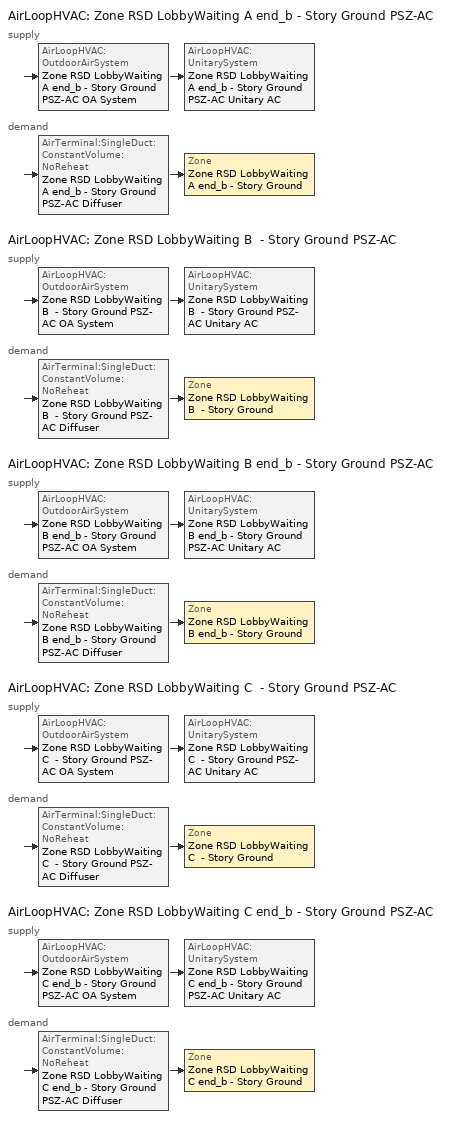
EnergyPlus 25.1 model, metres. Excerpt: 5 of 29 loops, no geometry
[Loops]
AirLoopHVAC 'Zone RSD LobbyWaiting A end_b - Story Ground PSZ-AC'
 supply: AirLoopHVAC:OutdoorAirSystem 'Zone RSD LobbyWaiting A end_b - Story Ground PSZ-AC OA System' > AirLoopHVAC:UnitarySystem 'Zone RSD LobbyWaiting A end_b - Story Ground PSZ-AC Unitary AC'
 demand: AirTerminal:SingleDuct:ConstantVolume:NoReheat 'Zone RSD LobbyWaiting A end_b - Story Ground PSZ-AC Diffuser' > Zone 'Zone RSD LobbyWaiting A end_b - Story Ground'
AirLoopHVAC 'Zone RSD LobbyWaiting B  - Story Ground PSZ-AC'
 supply: AirLoopHVAC:OutdoorAirSystem 'Zone RSD LobbyWaiting B  - Story Ground PSZ-AC OA System' > AirLoopHVAC:UnitarySystem 'Zone RSD LobbyWaiting B  - Story Ground PSZ-AC Unitary AC'
 demand: AirTerminal:SingleDuct:ConstantVolume:NoReheat 'Zone RSD LobbyWaiting B  - Story Ground PSZ-AC Diffuser' > Zone 'Zone RSD LobbyWaiting B  - Story Ground'
AirLoopHVAC 'Zone RSD LobbyWaiting B end_b - Story Ground PSZ-AC'
 supply: AirLoopHVAC:OutdoorAirSystem 'Zone RSD LobbyWaiting B end_b - Story Ground PSZ-AC OA System' > AirLoopHVAC:UnitarySystem 'Zone RSD LobbyWaiting B end_b - Story Ground PSZ-AC Unitary AC'
 demand: AirTerminal:SingleDuct:ConstantVolume:NoReheat 'Zone RSD LobbyWaiting B end_b - Story Ground PSZ-AC Diffuser' > Zone 'Zone RSD LobbyWaiting B end_b - Story Ground'
AirLoopHVAC 'Zone RSD LobbyWaiting C  - Story Ground PSZ-AC'
 supply: AirLoopHVAC:OutdoorAirSystem 'Zone RSD LobbyWaiting C  - Story Ground PSZ-AC OA System' > AirLoopHVAC:UnitarySystem 'Zone RSD LobbyWaiting C  - Story Ground PSZ-AC Unitary AC'
 demand: AirTerminal:SingleDuct:ConstantVolume:NoReheat 'Zone RSD LobbyWaiting C  - Story Ground PSZ-AC Diffuser' > Zone 'Zone RSD LobbyWaiting C  - Story Ground'
AirLoopHVAC 'Zone RSD LobbyWaiting C end_b - Story Ground PSZ-AC'
 supply: AirLoopHVAC:OutdoorAirSystem 'Zone RSD LobbyWaiting C end_b - Story Ground PSZ-AC OA System' > AirLoopHVAC:UnitarySystem 'Zone RSD LobbyWaiting C end_b - Story Ground PSZ-AC Unitary AC'
 demand: AirTerminal:SingleDuct:ConstantVolume:NoReheat 'Zone RSD LobbyWaiting C end_b - Story Ground PSZ-AC Diffuser' > Zone 'Zone RSD LobbyWaiting C end_b - Story Ground'
[SizingPeriod:DesignDay] Day of Month=21; Day Type=SummerDesignDay; Dry-Bulb Temperature Range Modifier Type=DefaultMultipliers; Humidity Condition Type=Wetbulb; Barometric Pressure {Pa}=101037; Wind Speed {m/s}=4.1; Wind Direction {deg}=210; Rain Indicator=No; Snow Indicator=No; Daylight Saving Time Indicator=No; Solar Model Indicator=ASHRAETau; Begin Environment Reset Mode=FullResetAtBeginEnvironment
Name | Month | Maximum Dry-Bulb Temperature {C} | Daily Dry-Bulb Temperature Range {deltaC} | Wetbulb or DewPoint at Maximum Dry-Bulb {C} | ASHRAE Clear Sky Optical Depth for Beam Irradiance (taub) | ASHRAE Clear Sky Optical Depth for Diffuse Irradiance (taud)
Camp Pendleton Mcas April .4% Condns DB=>MCWB 1 | 4 | 33.7 | 12.2 | 15.9 | 0.338 | 2.469
Camp Pendleton Mcas April .4% Condns WB=>MCDB 1 | 4 | 27.1 | 12.2 | 18.7 | 0.338 | 2.469
Camp Pendleton Mcas August .4% Condns DB=>MCWB 1 | 8 | 34.1 | 11.2 | 20.5 | 0.363 | 2.437
Camp Pendleton Mcas August .4% Condns WB=>MCDB 1 | 8 | 31.2 | 11.2 | 22.9 | 0.363 | 2.437
Camp Pendleton Mcas December .4% Condns DB=>MCWB 1 | 12 | 28.3 | 15.9 | 13.4 | 0.331 | 2.617
Camp Pendleton Mcas December .4% Condns WB=>MCDB 1 | 12 | 22 | 15.9 | 16.5 | 0.331 | 2.617
Camp Pendleton Mcas February .4% Condns DB=>MCWB 1 | 2 | 29 | 12.7 | 15 | 0.329 | 2.601
Camp Pendleton Mcas February .4% Condns WB=>MCDB 1 | 2 | 24.7 | 12.7 | 16.7 | 0.329 | 2.601
Camp Pendleton Mcas January .4% Condns DB=>MCWB 1 | 1 | 28.9 | 15.2 | 14.1 | 0.334 | 2.607
Camp Pendleton Mcas January .4% Condns WB=>MCDB 1 | 1 | 22.6 | 15.2 | 16.6 | 0.334 | 2.607
Camp Pendleton Mcas July .4% Condns DB=>MCWB 1 | 7 | 32.1 | 10.3 | 21.4 | 0.351 | 2.42
Camp Pendleton Mcas July .4% Condns WB=>MCDB 1 | 7 | 28.3 | 10.3 | 22.8 | 0.351 | 2.42
Camp Pendleton Mcas June .4% Condns DB=>MCWB 1 | 6 | 32.5 | 9.7 | 19.9 | 0.335 | 2.43
Camp Pendleton Mcas June .4% Condns WB=>MCDB 1 | 6 | 27.5 | 9.7 | 21.3 | 0.335 | 2.43
Camp Pendleton Mcas March .4% Condns DB=>MCWB 1 | 3 | 30 | 12.1 | 15.5 | 0.336 | 2.527
Camp Pendleton Mcas March .4% Condns WB=>MCDB 1 | 3 | 22.8 | 12.1 | 18.6 | 0.336 | 2.527
Camp Pendleton Mcas May .4% Condns DB=>MCWB 1 | 5 | 32 | 10.1 | 16.6 | 0.338 | 2.438
Camp Pendleton Mcas May .4% Condns WB=>MCDB 1 | 5 | 25.7 | 10.1 | 20.1 | 0.338 | 2.438
Camp Pendleton Mcas November .4% Condns DB=>MCWB 1 | 11 | 32.8 | 16.2 | 15.7 | 0.332 | 2.609
Camp Pendleton Mcas November .4% Condns WB=>MCDB 1 | 11 | 24.4 | 16.2 | 17.8 | 0.332 | 2.609
Camp Pendleton Mcas October .4% Condns DB=>MCWB 1 | 10 | 35.9 | 14.2 | 18.2 | 0.36 | 2.479
Camp Pendleton Mcas October .4% Condns WB=>MCDB 1 | 10 | 29 | 14.2 | 21.1 | 0.36 | 2.479
Camp Pendleton Mcas September .4% Condns DB=>MCWB 1 | 9 | 37.4 | 12.8 | 20.2 | 0.365 | 2.474
Camp Pendleton Mcas September .4% Condns WB=>MCDB 1 | 9 | 30.8 | 12.8 | 23.3 | 0.365 | 2.474
[ZoneControl:Thermostat] Temperature Difference Between Cutout And Setpoint {deltaC}=0
Name | Zone or ZoneList | Control Type Schedule | Control 1
Zone RSD LobbyWaiting A end_b - Story Ground Thermostat | Zone RSD LobbyWaiting A end_b - Story Ground | Zone RSD LobbyWaiting A end_b - Story Ground Thermostat Schedule | RSD LobbyWaiting - ComStock DEER Pre-1975 Thermostat 1
Zone RSD LobbyWaiting B  - Story Ground Thermostat | Zone RSD LobbyWaiting B  - Story Ground | Zone RSD LobbyWaiting B  - Story Ground Thermostat Schedule | RSD LobbyWaiting - ComStock DEER Pre-1975 Thermostat 2
Zone RSD LobbyWaiting B end_b - Story Ground Thermostat | Zone RSD LobbyWaiting B end_b - Story Ground | Zone RSD LobbyWaiting B end_b - Story Ground Thermostat Schedule | RSD LobbyWaiting - ComStock DEER Pre-1975 Thermostat 3
Zone RSD LobbyWaiting C  - Story Ground Thermostat | Zone RSD LobbyWaiting C  - Story Ground | Zone RSD LobbyWaiting C  - Story Ground Thermostat Schedule | RSD LobbyWaiting - ComStock DEER Pre-1975 Thermostat 4
Zone RSD LobbyWaiting C end_b - Story Ground Thermostat | Zone RSD LobbyWaiting C end_b - Story Ground | Zone RSD LobbyWaiting C end_b - Story Ground Thermostat Schedule | RSD LobbyWaiting - ComStock DEER Pre-1975 Thermostat 5
[ThermostatSetpoint:DualSetpoint] Heating Setpoint Temperature Schedule=D_RSD_All_HTemp_Yr; Cooling Setpoint Temperature Schedule=D_RSD_All_CTemp_Yr
RSD LobbyWaiting - ComStock DEER Pre-1975 Thermostat 1; RSD LobbyWaiting - ComStock DEER Pre-1975 Thermostat 2; RSD LobbyWaiting - ComStock DEER Pre-1975 Thermostat 3; RSD LobbyWaiting - ComStock DEER Pre-1975 Thermostat 4; RSD LobbyWaiting - ComStock DEER Pre-1975 Thermostat 5
[AirTerminal:SingleDuct:ConstantVolume:NoReheat] Availability Schedule=Always On Discrete
Name | Maximum Air Flow Rate {m3/s}
Zone RSD LobbyWaiting A end_b - Story Ground PSZ-AC Diffuser | 0.138218
Zone RSD LobbyWaiting B  - Story Ground PSZ-AC Diffuser | 0.528072
Zone RSD LobbyWaiting B end_b - Story Ground PSZ-AC Diffuser | 0.760541
Zone RSD LobbyWaiting C  - Story Ground PSZ-AC Diffuser | 0.189802
Zone RSD LobbyWaiting C end_b - Story Ground PSZ-AC Diffuser | 0.178922
[Zone equipment]
Zone RSD LobbyWaiting A end_b - Story Ground: Zone RSD LobbyWaiting A end_b - Story Ground PSZ-AC Diffuser
Zone RSD LobbyWaiting B  - Story Ground: Zone RSD LobbyWaiting B  - Story Ground PSZ-AC Diffuser
Zone RSD LobbyWaiting B end_b - Story Ground: Zone RSD LobbyWaiting B end_b - Story Ground PSZ-AC Diffuser
Zone RSD LobbyWaiting C  - Story Ground: Zone RSD LobbyWaiting C  - Story Ground PSZ-AC Diffuser
Zone RSD LobbyWaiting C end_b - Story Ground: Zone RSD LobbyWaiting C end_b - Story Ground PSZ-AC Diffuser
[Sizing:Zone] Zone Cooling Design Supply Air Temperature Input Method=SupplyAirTemperature; Zone Cooling Design Supply Air Temperature {C}=12.7778; Zone Cooling Design Supply Air Temperature Difference {deltaC}=11.11; Zone Heating Design Supply Air Temperature Input Method=SupplyAirTemperature; Zone Heating Design Supply Air Temperature {C}=50; Zone Heating Design Supply Air Temperature Difference {deltaC}=11.11; Zone Cooling Design Supply Air Humidity Ratio {kgWater/kgDryAir}=0.0085; Zone Heating Design Supply Air Humidity Ratio {kgWater/kgDryAir}=0.008; Design Specification Outdoor Air Object=RSD LobbyWaiting Ventilation; Cooling Design Air Flow Method=DesignDay; Cooling Design Air Flow Rate {m3/s}=0; Cooling Minimum Air Flow per Zone Floor Area {m3/s-m2}=0.000762; Cooling Minimum Air Flow {m3/s}=0; Cooling Minimum Air Flow Fraction=0; Heating Design Air Flow Method=DesignDay; Heating Design Air Flow Rate {m3/s}=0; Heating Maximum Air Flow per Zone Floor Area {m3/s-m2}=0.002032; Heating Maximum Air Flow {m3/s}=0.141576; Heating Maximum Air Flow Fraction=0.3; Account for Dedicated Outdoor Air System=No; Zone Load Sizing Method=Sensible Load Only No Latent Load; Zone Latent Cooling Design Supply Air Humidity Ratio Input Method=HumidityRatioDifference; Zone Cooling Design Supply Air Humidity Ratio Difference {kgWater/kgDryAir}=0.005; Zone Latent Heating Design Supply Air Humidity Ratio Input Method=HumidityRatioDifference; Zone Humidification Design Supply Air Humidity Ratio Difference {kgWater/kgDryAir}=0.005; Type of Space Sum to Use=Coincident
Zone RSD LobbyWaiting A end_b - Story Ground; Zone RSD LobbyWaiting B  - Story Ground; Zone RSD LobbyWaiting B end_b - Story Ground; Zone RSD LobbyWaiting C  - Story Ground; Zone RSD LobbyWaiting C end_b - Story Ground
[DesignSpecification:OutdoorAir]
RSD LobbyWaiting Ventilation: Outdoor Air Method=Sum; Outdoor Air Flow per Person {m3/s-person}=0.00707921; Outdoor Air Flow per Zone Floor Area {m3/s-m2}=0.000762; Outdoor Air Flow per Zone {m3/s}=0; Outdoor Air Flow Air Changes per Hour {1/hr}=0
[AirLoopHVAC] Design Return Air Flow Fraction of Supply Air Flow=1
Name | Design Supply Air Flow Rate {m3/s}
Zone RSD LobbyWaiting A end_b - Story Ground PSZ-AC | 0.138218
Zone RSD LobbyWaiting B  - Story Ground PSZ-AC | 0.528072
Zone RSD LobbyWaiting B end_b - Story Ground PSZ-AC | 0.760541
Zone RSD LobbyWaiting C  - Story Ground PSZ-AC | 0.189802
Zone RSD LobbyWaiting C end_b - Story Ground PSZ-AC | 0.178922
[Sizing:System] Type of Load to Size On=Sensible; Central Heating Maximum System Air Flow Ratio=1; Preheat Design Temperature {C}=7.22222; Preheat Design Humidity Ratio {kgWater/kgDryAir}=0.008; Precool Design Temperature {C}=12.7778; Precool Design Humidity Ratio {kgWater/kgDryAir}=0.008; Central Cooling Design Supply Air Temperature {C}=12.7778; Central Heating Design Supply Air Temperature {C}=50; Type of Zone Sum to Use=Coincident; 100% Outdoor Air in Cooling=No; 100% Outdoor Air in Heating=No; Central Cooling Design Supply Air Humidity Ratio {kgWater/kgDryAir}=0.0085; Central Heating Design Supply Air Humidity Ratio {kgWater/kgDryAir}=0.008; Cooling Supply Air Flow Rate Method=DesignDay; Cooling Supply Air Flow Rate {m3/s}=0; Cooling Supply Air Flow Rate Per Floor Area {m3/s-m2}=0.00996765; Cooling Fraction of Autosized Cooling Supply Air Flow Rate=1; Cooling Supply Air Flow Rate Per Unit Cooling Capacity {m3/s-W}=3.94755e-05; Heating Supply Air Flow Rate Method=DesignDay; Heating Supply Air Flow Rate {m3/s}=0; Heating Supply Air Flow Rate Per Floor Area {m3/s-m2}=0.00996765; Heating Fraction of Autosized Heating Supply Air Flow Rate=1; Heating Fraction of Autosized Cooling Supply Air Flow Rate=1; Heating Supply Air Flow Rate Per Unit Heating Capacity {m3/s-W}=3.15882e-05; System Outdoor Air Method=ZoneSum; Zone Maximum Outdoor Air Fraction=1; Cooling Design Capacity Method=CoolingDesignCapacity; Cooling Design Capacity Per Floor Area {W/m2}=234.7; Fraction of Autosized Cooling Design Capacity=1; Heating Design Capacity Method=HeatingDesignCapacity; Heating Design Capacity Per Floor Area {W/m2}=157; Fraction of Autosized Heating Design Capacity=1; Central Cooling Capacity Control Method=OnOff; Occupant Diversity=1
Name | Design Outdoor Air Flow Rate {m3/s} | Cooling Design Capacity {W} | Heating Design Capacity {W}
Zone RSD LobbyWaiting A end_b - Story Ground PSZ-AC | 0.138218 | 1937.79 | 1598.53
Zone RSD LobbyWaiting B  - Story Ground PSZ-AC | 0.528072 | 10019.41 | 18335.08
Zone RSD LobbyWaiting B end_b - Story Ground PSZ-AC | 0.760541 | 11373.61 | 11395.43
Zone RSD LobbyWaiting C  - Story Ground PSZ-AC | 0.189802 | 2770.8 | 2572.01
Zone RSD LobbyWaiting C end_b - Story Ground PSZ-AC | 0.178922 | 2360.63 | 1598.53
[Controller:OutdoorAir] Economizer Control Type=NoEconomizer; Economizer Control Action Type=ModulateFlow; Economizer Maximum Limit Dry-Bulb Temperature {C}=28; Economizer Maximum Limit Enthalpy {J/kg}=64000; Lockout Type=LockoutWithCompressor; Minimum Limit Type=FixedMinimum; High Humidity Control=No; High Humidity Outdoor Air Flow Ratio=1; Control High Indoor Humidity Based on Outdoor Humidity Ratio=Yes; Heat Recovery Bypass Control Type=BypassWhenWithinEconomizerLimits; Economizer Operation Staging=InterlockedWithMechanicalCooling
Name | Minimum Outdoor Air Flow Rate {m3/s} | Maximum Outdoor Air Flow Rate {m3/s} | Minimum Outdoor Air Schedule | Mechanical Ventilation Controller
Zone RSD LobbyWaiting A end_b - Story Ground PSZ-AC OA System Controller | 0.0266001 | 0.138218 | Zone RSD LobbyWaiting A end_b - Story Ground PSZ-AC_night_ventcycle_schedule | Controller Mechanical Ventilation 11
Zone RSD LobbyWaiting B  - Story Ground PSZ-AC OA System Controller | 0.305103 | 0.528072 | Zone RSD LobbyWaiting B  - Story Ground PSZ-AC_night_ventcycle_schedule | Controller Mechanical Ventilation 12
Zone RSD LobbyWaiting B end_b - Story Ground PSZ-AC OA System Controller | 0.189625 | 0.760541 | Zone RSD LobbyWaiting B end_b - Story Ground PSZ-AC_night_ventcycle_schedule | Controller Mechanical Ventilation 13
Zone RSD LobbyWaiting C  - Story Ground PSZ-AC OA System Controller | 0.0427992 | 0.189802 | Zone RSD LobbyWaiting C  - Story Ground PSZ-AC_night_ventcycle_schedule | Controller Mechanical Ventilation 14
Zone RSD LobbyWaiting C end_b - Story Ground PSZ-AC OA System Controller | 0.0266001 | 0.178922 | Zone RSD LobbyWaiting C end_b - Story Ground PSZ-AC_night_ventcycle_schedule | Controller Mechanical Ventilation 15
[Controller:MechanicalVentilation] Demand Controlled Ventilation=No; System Outdoor Air Method=ZoneSum; Design Specification Outdoor Air Object Name 1=RSD LobbyWaiting Ventilation
Name | Availability Schedule | Zone or ZoneList Name 1
Controller Mechanical Ventilation 11 | Zone RSD LobbyWaiting A end_b - Story Ground PSZ-AC_night_ventcycle_schedule | Zone RSD LobbyWaiting A end_b - Story Ground
Controller Mechanical Ventilation 12 | Zone RSD LobbyWaiting B  - Story Ground PSZ-AC_night_ventcycle_schedule | Zone RSD LobbyWaiting B  - Story Ground
Controller Mechanical Ventilation 13 | Zone RSD LobbyWaiting B end_b - Story Ground PSZ-AC_night_ventcycle_schedule | Zone RSD LobbyWaiting B end_b - Story Ground
Controller Mechanical Ventilation 14 | Zone RSD LobbyWaiting C  - Story Ground PSZ-AC_night_ventcycle_schedule | Zone RSD LobbyWaiting C  - Story Ground
Controller Mechanical Ventilation 15 | Zone RSD LobbyWaiting C end_b - Story Ground PSZ-AC_night_ventcycle_schedule | Zone RSD LobbyWaiting C end_b - Story Ground
[SetpointManager:MixedAir] Control Variable=Temperature
Name | Setpoint Node or NodeList
Zone RSD LobbyWaiting A end_b - Story Ground PSZ-AC Mixed Air Node OS Default SPM | Zone RSD LobbyWaiting A end_b - Story Ground PSZ-AC Mixed Air Node
Zone RSD LobbyWaiting B  - Story Ground PSZ-AC Mixed Air Node OS Default SPM | Zone RSD LobbyWaiting B  - Story Ground PSZ-AC Mixed Air Node
Zone RSD LobbyWaiting B end_b - Story Ground PSZ-AC Mixed Air Node OS Default SPM | Zone RSD LobbyWaiting B end_b - Story Ground PSZ-AC Mixed Air Node
Zone RSD LobbyWaiting C  - Story Ground PSZ-AC Mixed Air Node OS Default SPM | Zone RSD LobbyWaiting C  - Story Ground PSZ-AC Mixed Air Node
Zone RSD LobbyWaiting C end_b - Story Ground PSZ-AC Mixed Air Node OS Default SPM | Zone RSD LobbyWaiting C end_b - Story Ground PSZ-AC Mixed Air Node
[AirLoopHVAC:UnitarySystem] Control Type=Load; Dehumidification Control Type=None; Availability Schedule=Outage Availability Schedule; Fan Placement=DrawThrough; Supply Air Fan Operating Mode Schedule=Always On Discrete; DX Heating Coil Sizing Ratio=1; Use DOAS DX Cooling Coil=No; Minimum Supply Air Temperature {C}=2; Latent Load Control=SensibleOnlyLoadControl; Cooling Supply Air Flow Rate Method=SupplyAirFlowRate; Heating Supply Air Flow Rate Method=SupplyAirFlowRate; No Load Supply Air Flow Rate Method=None; No Load Supply Air Flow Rate Control Set To Low Speed=Yes; Maximum Supply Air Temperature {C}=50; Maximum Outdoor Dry-Bulb Temperature for Supplemental Heater Operation {C}=21; Ancillary On-Cycle Electric Power {W}=0; Ancillary Off-Cycle Electric Power {W}=0
Name | Controlling Zone or Thermostat Location | Supply Fan | Heating Coil | Cooling Coil | Supplemental Heating Coil | Cooling Supply Air Flow Rate {m3/s} | Heating Supply Air Flow Rate {m3/s}
Zone RSD LobbyWaiting A end_b - Story Ground PSZ-AC Unitary AC | Zone RSD LobbyWaiting A end_b - Story Ground | Zone RSD LobbyWaiting A end_b - Story Ground PSZ-AC Fan | Zone RSD LobbyWaiting A end_b - Story Ground PSZ-AC Gas Htg Coil | Zone RSD LobbyWaiting A end_b - Story Ground PSZ-AC 1spd DX AC Clg Coil 8kBtu/hr 9.7SEER 8kBtu/hr 13.0SEER | Zone RSD LobbyWaiting A end_b - Story Ground PSZ-AC No Heat | 0.138218 | 0.138218
Zone RSD LobbyWaiting B  - Story Ground PSZ-AC Unitary AC | Zone RSD LobbyWaiting B  - Story Ground | Zone RSD LobbyWaiting B  - Story Ground PSZ-AC Fan | Zone RSD LobbyWaiting B  - Story Ground PSZ-AC Gas Htg Coil | Zone RSD LobbyWaiting B  - Story Ground PSZ-AC 1spd DX AC Clg Coil 48kBtu/hr 9.7SEER 52kBtu/hr 13.0SEER | Zone RSD LobbyWaiting B  - Story Ground PSZ-AC No Heat | 0.528072 | 0.528072
Zone RSD LobbyWaiting B end_b - Story Ground PSZ-AC Unitary AC | Zone RSD LobbyWaiting B end_b - Story Ground | Zone RSD LobbyWaiting B end_b - Story Ground PSZ-AC Fan | Zone RSD LobbyWaiting B end_b - Story Ground PSZ-AC Gas Htg Coil | Zone RSD LobbyWaiting B end_b - Story Ground PSZ-AC 1spd DX AC Clg Coil 47kBtu/hr 9.7SEER 49kBtu/hr 13.0SEER | Zone RSD LobbyWaiting B end_b - Story Ground PSZ-AC No Heat | 0.760541 | 0.760541
Zone RSD LobbyWaiting C  - Story Ground PSZ-AC Unitary AC | Zone RSD LobbyWaiting C  - Story Ground | Zone RSD LobbyWaiting C  - Story Ground PSZ-AC Fan | Zone RSD LobbyWaiting C  - Story Ground PSZ-AC Gas Htg Coil | Zone RSD LobbyWaiting C  - Story Ground PSZ-AC 1spd DX AC Clg Coil 12kBtu/hr 9.7SEER 12kBtu/hr 13.0SEER | Zone RSD LobbyWaiting C  - Story Ground PSZ-AC No Heat | 0.189802 | 0.189802
Zone RSD LobbyWaiting C end_b - Story Ground PSZ-AC Unitary AC | Zone RSD LobbyWaiting C end_b - Story Ground | Zone RSD LobbyWaiting C end_b - Story Ground PSZ-AC Fan | Zone RSD LobbyWaiting C end_b - Story Ground PSZ-AC Gas Htg Coil | Zone RSD LobbyWaiting C end_b - Story Ground PSZ-AC 1spd DX AC Clg Coil 10kBtu/hr 9.7SEER 10kBtu/hr 13.0SEER | Zone RSD LobbyWaiting C end_b - Story Ground PSZ-AC No Heat | 0.178922 | 0.178922
[Fan:OnOff] Availability Schedule=Always On Discrete; Fan Total Efficiency=0.546; Pressure Rise {Pa}=622.722; Motor Efficiency=0.84; Motor In Airstream Fraction=1
Name | Maximum Flow Rate {m3/s} | Fan Power Ratio Function of Speed Ratio Curve | Fan Efficiency Ratio Function of Speed Ratio Curve
Zone RSD LobbyWaiting A end_b - Story Ground PSZ-AC Fan | 0.138218 | Fan On Off Power Curve 10 | Fan On Off Efficiency Curve 10
Zone RSD LobbyWaiting B  - Story Ground PSZ-AC Fan | 0.528072 | Fan On Off Power Curve 11 | Fan On Off Efficiency Curve 11
Zone RSD LobbyWaiting B end_b - Story Ground PSZ-AC Fan | 0.760541 | Fan On Off Power Curve 12 | Fan On Off Efficiency Curve 12
Zone RSD LobbyWaiting C  - Story Ground PSZ-AC Fan | 0.189802 | Fan On Off Power Curve 13 | Fan On Off Efficiency Curve 13
Zone RSD LobbyWaiting C end_b - Story Ground PSZ-AC Fan | 0.178922 | Fan On Off Power Curve 14 | Fan On Off Efficiency Curve 14
[Coil:Heating:Fuel] Availability Schedule=Always On Discrete; Fuel Type=NaturalGas; Burner Efficiency=0.8; On Cycle Parasitic Electric Load {W}=0; Off Cycle Parasitic Fuel Load {W}=0
Name | Nominal Capacity {W}
Zone RSD LobbyWaiting A end_b - Story Ground PSZ-AC Gas Htg Coil | 5639.49
Zone RSD LobbyWaiting B  - Story Ground PSZ-AC Gas Htg Coil | 27752.2
Zone RSD LobbyWaiting B end_b - Story Ground PSZ-AC Gas Htg Coil | 32064.2
Zone RSD LobbyWaiting C  - Story Ground PSZ-AC Gas Htg Coil | 7893.92
Zone RSD LobbyWaiting C end_b - Story Ground PSZ-AC Gas Htg Coil | 7113.13
[Coil:Cooling:DX:SingleSpeed] Availability Schedule=Always On Discrete; Gross Rated Cooling COP {W/W}=3.91157; Rated Evaporator Fan Power Per Volume Flow Rate 2017 {W/(m3/s)}=773.3; Rated Evaporator Fan Power Per Volume Flow Rate 2023 {W/(m3/s)}=934.4; Total Cooling Capacity Function of Temperature Curve=SpltAC1Sp_ClCap_fT; Total Cooling Capacity Function of Flow Fraction Curve=DXCOOL-NECB2011-REF-CAPFFLOW; Energy Input Ratio Function of Temperature Curve=SpltAC1Sp_EIR_fT; Energy Input Ratio Function of Flow Fraction Curve=DXCOOL-NECB2011-REF-COOLEIRFFLOW; Part Load Fraction Correlation Curve=DXCOOL-NECB2011-REF-COOLPLFFPLR; Minimum Outdoor Dry-Bulb Temperature for Compressor Operation {C}=-25; Nominal Time for Condensate Removal to Begin {s}=0; Ratio of Initial Moisture Evaporation Rate and Steady State Latent Capacity=0; Maximum Cycling Rate {cycles/hr}=0; Latent Capacity Time Constant {s}=0; Condenser Type=AirCooled; Evaporative Condenser Effectiveness=0.9; Evaporative Condenser Air Flow Rate {m3/s}=Autosize; Evaporative Condenser Pump Rated Power Consumption {W}=Autosize; Crankcase Heater Capacity {W}=0; Maximum Outdoor Dry-Bulb Temperature for Crankcase Heater Operation {C}=10; Basin Heater Capacity {W/K}=0; Basin Heater Setpoint Temperature {C}=2
Name | Gross Rated Total Cooling Capacity {W} | Gross Rated Sensible Heat Ratio | Rated Air Flow Rate {m3/s}
Zone RSD LobbyWaiting A end_b - Story Ground PSZ-AC 1spd DX AC Clg Coil 8kBtu/hr 9.7SEER 8kBtu/hr 13.0SEER | 2333.94 | 0.800418 | 0.138218
Zone RSD LobbyWaiting B  - Story Ground PSZ-AC 1spd DX AC Clg Coil 48kBtu/hr 9.7SEER 52kBtu/hr 13.0SEER | 13113.3 | 0.701083 | 0.528072
Zone RSD LobbyWaiting B end_b - Story Ground PSZ-AC 1spd DX AC Clg Coil 47kBtu/hr 9.7SEER 49kBtu/hr 13.0SEER | 13604.8 | 0.800222 | 0.760541
Zone RSD LobbyWaiting C  - Story Ground PSZ-AC 1spd DX AC Clg Coil 12kBtu/hr 9.7SEER 12kBtu/hr 13.0SEER | 3304.38 | 0.800577 | 0.189802
Zone RSD LobbyWaiting C end_b - Story Ground PSZ-AC 1spd DX AC Clg Coil 10kBtu/hr 9.7SEER 10kBtu/hr 13.0SEER | 2961.79 | 0.800655 | 0.178922
[Coil:Heating:Electric] Availability Schedule=Always Off Discrete; Efficiency=1; Nominal Capacity {W}=0
Zone RSD LobbyWaiting A end_b - Story Ground PSZ-AC No Heat; Zone RSD LobbyWaiting B  - Story Ground PSZ-AC No Heat; Zone RSD LobbyWaiting B end_b - Story Ground PSZ-AC No Heat; Zone RSD LobbyWaiting C  - Story Ground PSZ-AC No Heat; Zone RSD LobbyWaiting C end_b - Story Ground PSZ-AC No Heat
[SetpointManager:SingleZone:Reheat] Control Variable=Temperature; Minimum Supply Air Temperature {C}=12.7778; Maximum Supply Air Temperature {C}=50
Name | Control Zone | Setpoint Node or NodeList
Zone RSD LobbyWaiting A end_b - Story Ground Setpoint Manager SZ Reheat | Zone RSD LobbyWaiting A end_b - Story Ground | Zone RSD LobbyWaiting A end_b - Story Ground PSZ-AC Supply Outlet Node
Zone RSD LobbyWaiting B  - Story Ground Setpoint Manager SZ Reheat | Zone RSD LobbyWaiting B  - Story Ground | Zone RSD LobbyWaiting B  - Story Ground PSZ-AC Supply Outlet Node
Zone RSD LobbyWaiting B end_b - Story Ground Setpoint Manager SZ Reheat | Zone RSD LobbyWaiting B end_b - Story Ground | Zone RSD LobbyWaiting B end_b - Story Ground PSZ-AC Supply Outlet Node
Zone RSD LobbyWaiting C  - Story Ground Setpoint Manager SZ Reheat | Zone RSD LobbyWaiting C  - Story Ground | Zone RSD LobbyWaiting C  - Story Ground PSZ-AC Supply Outlet Node
Zone RSD LobbyWaiting C end_b - Story Ground Setpoint Manager SZ Reheat | Zone RSD LobbyWaiting C end_b - Story Ground | Zone RSD LobbyWaiting C end_b - Story Ground PSZ-AC Supply Outlet Node
[Schedule:Day:Interval]
D_RSD_All_HTemp_Yr Default; autogen D_RSD_All_HTemp_Yr 0_day_sch: Average, 24:00, 20
Schedule Day 17: No, 01:00, 20, 02:00, 20, 03:00, 20, 04:00, 20, 05:00, 20, 06:00, 20, 07:00, 20, 08:00, 20, 09:00, 20, 10:00, 20, 11:00, 20, 12:00, 20, 13:00, 20, 14:00, 20, 15:00, 0, 16:00, 0, 17:00, 0, 18:00, 0, 19:00, 0, 20:00, 0, 21:00, 0, 22:00, 0, 23:00, 0, 24:00, 0
Schedule Day 18: No, 01:00, 0, 02:00, 0, 03:00, 0, 04:00, 0, 05:00, 0, 06:00, 0, 07:00, 0, 08:00, 0, 09:00, 0, 10:00, 0, 11:00, 0, 12:00, 0, 13:00, 0, 14:00, 0, 15:00, 20, 16:00, 20, 17:00, 20, 18:00, 20, 19:00, 20, 20:00, 20, 21:00, 20, 22:00, 20, 23:00, 20, 24:00, 20
Schedule Day 5; Schedule Day 6: No, 24:00, 20
D_RSD_All_CTemp_Yr Default; autogen D_RSD_All_CTemp_Yr 0_day_sch: Average, 24:00, 21.6667
Schedule Day 59: No, 01:00, 21.6667, 02:00, 21.6667, 03:00, 21.6667, 04:00, 21.6667, 05:00, 21.6667, 06:00, 21.6667, 07:00, 21.6667, 08:00, 21.6667, 09:00, 21.6667, 10:00, 21.6667, 11:00, 21.6667, 12:00, 21.6667, 13:00, 21.6667, 14:00, 21.6667, 15:00, 0, 16:00, 0, 17:00, 0, 18:00, 0, 19:00, 0, 20:00, 0, 21:00, 0, 22:00, 0, 23:00, 0, 24:00, 0
Schedule Day 60: No, 01:00, 0, 02:00, 0, 03:00, 0, 04:00, 0, 05:00, 0, 06:00, 0, 07:00, 0, 08:00, 0, 09:00, 0, 10:00, 0, 11:00, 0, 12:00, 0, 13:00, 0, 14:00, 0, 15:00, 21.6667, 16:00, 21.6667, 17:00, 21.6667, 18:00, 21.6667, 19:00, 21.6667, 20:00, 21.6667, 21:00, 21.6667, 22:00, 21.6667, 23:00, 21.6667, 24:00, 21.6667
Schedule Day 2; Schedule Day 3: No, 24:00, 21.6667
[Schedule:Week:Daily]
D_RSD_All_HTemp_Yr Week Rule - Jan1-Aug11; D_RSD_All_HTemp_Yr Week Rule - Aug19-Dec31: D_RSD_All_HTemp_Yr Default, D_RSD_All_HTemp_Yr Default, autogen D_RSD_All_HTemp_Yr 0_day_sch, autogen D_RSD_All_HTemp_Yr 0_day_sch, D_RSD_All_HTemp_Yr Default, D_RSD_All_HTemp_Yr Default, D_RSD_All_HTemp_Yr Default, D_RSD_All_HTemp_Yr Default, Schedule Day 5, Schedule Day 6, D_RSD_All_HTemp_Yr Default, D_RSD_All_HTemp_Yr Default
D_RSD_All_HTemp_Yr Week Rule - Aug12-Aug18: D_RSD_All_HTemp_Yr Default, D_RSD_All_HTemp_Yr Default, autogen D_RSD_All_HTemp_Yr 0_day_sch, Schedule Day 17, Schedule Day 18, D_RSD_All_HTemp_Yr Default, D_RSD_All_HTemp_Yr Default, D_RSD_All_HTemp_Yr Default, Schedule Day 5, Schedule Day 6, D_RSD_All_HTemp_Yr Default, D_RSD_All_HTemp_Yr Default
D_RSD_All_CTemp_Yr Week Rule - Jan1-Aug11; D_RSD_All_CTemp_Yr Week Rule - Aug19-Dec31: D_RSD_All_CTemp_Yr Default, D_RSD_All_CTemp_Yr Default, autogen D_RSD_All_CTemp_Yr 0_day_sch, autogen D_RSD_All_CTemp_Yr 0_day_sch, D_RSD_All_CTemp_Yr Default, D_RSD_All_CTemp_Yr Default, D_RSD_All_CTemp_Yr Default, D_RSD_All_CTemp_Yr Default, Schedule Day 2, Schedule Day 3, D_RSD_All_CTemp_Yr Default, D_RSD_All_CTemp_Yr Default
D_RSD_All_CTemp_Yr Week Rule - Aug12-Aug18: D_RSD_All_CTemp_Yr Default, D_RSD_All_CTemp_Yr Default, autogen D_RSD_All_CTemp_Yr 0_day_sch, Schedule Day 59, Schedule Day 60, D_RSD_All_CTemp_Yr Default, D_RSD_All_CTemp_Yr Default, D_RSD_All_CTemp_Yr Default, Schedule Day 2, Schedule Day 3, D_RSD_All_CTemp_Yr Default, D_RSD_All_CTemp_Yr Default
[Schedule:Year]
D_RSD_All_HTemp_Yr: D_RSD_All_HTemp_Yr Week Rule - Jan1-Aug11, 1, 1, 8, 11, D_RSD_All_HTemp_Yr Week Rule - Aug12-Aug18, 8, 12, 8, 18, D_RSD_All_HTemp_Yr Week Rule - Aug19-Dec31, 8, 19, 12, 31
D_RSD_All_CTemp_Yr: D_RSD_All_CTemp_Yr Week Rule - Jan1-Aug11, 1, 1, 8, 11, D_RSD_All_CTemp_Yr Week Rule - Aug12-Aug18, 8, 12, 8, 18, D_RSD_All_CTemp_Yr Week Rule - Aug19-Dec31, 8, 19, 12, 31
[Schedule:Compact]
Zone RSD LobbyWaiting A end_b - Story Ground Thermostat Schedule; Zone RSD LobbyWaiting B  - Story Ground Thermostat Schedule; Zone RSD LobbyWaiting B end_b - Story Ground Thermostat Schedule; Zone RSD LobbyWaiting C  - Story Ground Thermostat Schedule; Zone RSD LobbyWaiting C end_b - Story Ground Thermostat Schedule: Through: 12/31, For: AllDays, Until: 24:00, 4
Outage Availability Schedule: Through: 01/01, For: AllDays, Until: 24:00, 1, Through: 01/02, For: AllDays, Until: 24:00, 1, Through: 01/03, For: AllDays, Until: 24:00, 1, Through: 01/04, For: AllDays, Until: 24:00, 1, Through: 01/05, For: AllDays, Until: 24:00, 1, Through: 01/06, For: AllDays, Until: 24:00, 1, Through: 01/07, For: AllDays, Until: 24:00, 1, Through: 01/08, For: AllDays, Until: 24:00, 1, Through: 01/09, For: AllDays, Until: 24:00, 1, Through: 01/10, For: AllDays, Until: 24:00, 1, Through: 01/11, For: AllDays, Until: 24:00, 1, Through: 01/12, For: AllDays, Until: 24:00, 1, Through: 01/13, For: AllDays, Until: 24:00, 1, Through: 01/14, For: AllDays, Until: 24:00, 1, Through: 01/15, For: AllDays, Until: 24:00, 1, Through: 01/16, For: AllDays, Until: 24:00, 1, Through: 01/17, For: AllDays, Until: 24:00, 1, Through: 01/18, For: AllDays, Until: 24:00, 1, Through: 01/19, For: AllDays, Until: 24:00, 1, Through: 01/20, For: AllDays, Until: 24:00, 1, Through: 01/21, For: AllDays, Until: 24:00, 1, Through: 01/22, For: AllDays, Until: 24:00, 1, Through: 01/23, For: AllDays, Until: 24:00, 1, Through: 01/24, For: AllDays, Until: 24:00, 1, Through: 01/25, For: AllDays, Until: 24:00, 1, Through: 01/26, For: AllDays, Until: 24:00, 1, Through: 01/27, For: AllDays, Until: 24:00, 1, Through: 01/28, For: AllDays, Until: 24:00, 1, Through: 01/29, For: AllDays, Until: 24:00, 1, Through: 01/30, For: AllDays, Until: 24:00, 1, Through: 01/31, For: AllDays, Until: 24:00, 1, Through: 02/01, For: AllDays, Until: 24:00, 1, Through: 02/02, For: AllDays, Until: 24:00, 1, Through: 02/03, For: AllDays, Until: 24:00, 1, Through: 02/04, For: AllDays, Until: 24:00, 1, Through: 02/05, For: AllDays, Until: 24:00, 1, Through: 02/06, For: AllDays, Until: 24:00, 1, Through: 02/07, For: AllDays, Until: 24:00, 1, Through: 02/08, For: AllDays, Until: 24:00, 1, Through: 02/09, For: AllDays, Until: 24:00, 1, Through: 02/10, For: AllDays, Until: 24:00, 1, Through: 02/11, For: AllDays, Until: 24:00, 1, Through: 02/12, For: AllDays, Until: 24:00, 1, Through: 02/13, For: AllDays, Until: 24:00, 1, Through: 02/14, For: AllDays, Until: 24:00, 1, Through: 02/15, For: AllDays, Until: 24:00, 1, Through: 02/16, For: AllDays, Until: 24:00, 1, Through: 02/17, For: AllDays, Until: 24:00, 1, Through: 02/18, For: AllDays, Until: 24:00, 1, Through: 02/19, For: AllDays, Until: 24:00, 1, Through: 02/20, For: AllDays, Until: 24:00, 1, Through: 02/21, For: AllDays, Until: 24:00, 1, Through: 02/22, For: AllDays, Until: 24:00, 1, Through: 02/23, For: AllDays, Until: 24:00, 1, Through: 02/24, For: AllDays, Until: 24:00, 1, Through: 02/25, For: AllDays, Until: 24:00, 1, Through: 02/26, For: AllDays, Until: 24:00, 1, Through: 02/27, For: AllDays, Until: 24:00, 1, Through: 02/28, For: AllDays, Until: 24:00, 1, Through: 03/01, For: AllDays, Until: 24:00, 1, Through: 03/02, For: AllDays, Until: 24:00, 1, Through: 03/03, For: AllDays, Until: 24:00, 1, Through: 03/04, For: AllDays, Until: 24:00, 1, Through: 03/05, For: AllDays, Until: 24:00, 1, Through: 03/06, For: AllDays, Until: 24:00, 1, Through: 03/07, For: AllDays, Until: 24:00, 1, Through: 03/08, For: AllDays, Until: 24:00, 1, Through: 03/09, For: AllDays, Until: 24:00, 1, Through: 03/10, For: AllDays, Until: 24:00, 1, Through: 03/11, For: AllDays, Until: 24:00, 1, Through: 03/12, For: AllDays, Until: 24:00, 1, Through: 03/13, For: AllDays, Until: 24:00, 1, Through: 03/14, For: AllDays, Until: 24:00, 1, Through: 03/15, For: AllDays, Until: 24:00, 1, Through: 03/16, For: AllDays, Until: 24:00, 1, Through: 03/17, For: AllDays, Until: 24:00, 1, Through: 03/18, For: AllDays, Until: 24:00, 1, Through: 03/19, For: AllDays, Until: 24:00, 1, Through: 03/20, For: AllDays, Until: 24:00, 1, Through: 03/21, For: AllDays, Until: 24:00, 1, Through: 03/22, For: AllDays, Until: 24:00, 1, Through: 03/23, For: AllDays, Until: 24:00, 1, Through: 03/24, For: AllDays, Until: 24:00, 1, Through: 03/25, For: AllDays, Until: 24:00, 1, Through: 03/26, For: AllDays, Until: 24:00, 1, Through: 03/27, For: AllDays, Until: 24:00, 1, Through: 03/28, For: AllDays, Until: 24:00, 1, Through: 03/29, For: AllDays, Until: 24:00, 1, Through: 03/30, For: AllDays, Until: 24:00, 1, Through: 03/31, For: AllDays, Until: 24:00, 1, Through: 04/01, For: AllDays, Until: 24:00, 1, Through: 04/02, For: AllDays, Until: 24:00, 1, Through: 04/03, For: AllDays, Until: 24:00, 1, Through: 04/04, For: AllDays, Until: 24:00, 1, Through: 04/05, For: AllDays, Until: 24:00, 1, Through: 04/06, For: AllDays, Until: 24:00, 1, Through: 04/07, For: AllDays, Until: 24:00, 1, Through: 04/08, For: AllDays, Until: 24:00, 1, Through: 04/09, For: AllDays, Until: 24:00, 1, Through: 04/10, For: AllDays, Until: 24:00, 1, Through: 04/11, For: AllDays, Until: 24:00, 1, Through: 04/12, For: AllDays, Until: 24:00, 1, Through: 04/13, For: AllDays, Until: 24:00, 1, Through: 04/14, For: AllDays, Until: 24:00, 1, Through: 04/15, For: AllDays, Until: 24:00, 1, Through: 04/16, For: AllDays, Until: 24:00, 1, Through: 04/17, For: AllDays, Until: 24:00, 1, Through: 04/18, For: AllDays, Until: 24:00, 1, Through: 04/19, For: AllDays, Until: 24:00, 1, Through: 04/20, For: AllDays, Until: 24:00, 1, Through: 04/21, For: AllDays, Until: 24:00, 1, Through: 04/22, For: AllDays, Until: 24:00, 1, Through: 04/23, For: AllDays, Until: 24:00, 1, Through: 04/24, For: AllDays, Until: 24:00, 1, Through: 04/25, For: AllDays, Until: 24:00, 1, Through: 04/26, For: AllDays, Until: 24:00, 1, Through: 04/27, For: AllDays, Until: 24:00, 1, Through: 04/28, For: AllDays, Until: 24:00, 1, Through: 04/29, For: AllDays, Until: 24:00, 1, Through: 04/30, For: AllDays, Until: 24:00, 1, Through: 05/01, For: AllDays, Until: 24:00, 1, Through: 05/02, For: AllDays, Until: 24:00, 1, Through: 05/03, For: AllDays, Until: 24:00, 1, Through: 05/04, For: AllDays, Until: 24:00, 1, Through: 05/05, For: AllDays, Until: 24:00, 1, Through: 05/06, For: AllDays, Until: 24:00, 1, Through: 05/07, For: AllDays, Until: 24:00, 1, Through: 05/08, For: AllDays, Until: 24:00, 1, Through: 05/09, For: AllDays, Until: 24:00, 1, Through: 05/10, For: AllDays, Until: 24:00, 1, Through: 05/11, For: AllDays, Until: 24:00, 1, Through: 05/12, For: AllDays, Until: 24:00, 1, Through: 05/13, For: AllDays, Until: 24:00, 1, Through: 05/14, For: AllDays, Until: 24:00, 1, Through: 05/15, For: AllDays, Until: 24:00, 1, Through: 05/16, For: AllDays, Until: 24:00, 1, Through: 05/17, For: AllDays, Until: 24:00, 1, Through: 05/18, For: AllDays, Until: 24:00, 1, Through: 05/19, For: AllDays, Until: 24:00, 1, Through: 05/20, For: AllDays, Until: 24:00, 1, Through: 05/21, For: AllDays, Until: 24:00, 1, Through: 05/22, For: AllDays, Until: 24:00, 1, Through: 05/23, For: AllDays, Until: 24:00, 1, Through: 05/24, For: AllDays, Until: 24:00, 1, Through: 05/25, For: AllDays, Until: 24:00, 1, Through: 05/26, For: AllDays, Until: 24:00, 1, Through: 05/27, For: AllDays, Until: 24:00, 1, Through: 05/28, For: AllDays, Until: 24:00, 1, Through: 05/29, For: AllDays, Until: 24:00, 1, Through: 05/30, For: AllDays, Until: 24:00, 1, Through: 05/31, For: AllDays, Until: 24:00, 1, Through: 06/01, For: AllDays, Until: 24:00, 1, Through: 06/02, For: AllDays, Until: 24:00, 1, Through: 06/03, For: AllDays, Until: 24:00, 1, Through: 06/04, For: AllDays, Until: 24:00, 1, Through: 06/05, For: AllDays, Until: 24:00, 1, Through: 06/06, For: AllDays, Until: 24:00, 1, Through: 06/07, For: AllDays, Until: 24:00, 1, Through: 06/08, For: AllDays, Until: 24:00, 1, Through: 06/09, For: AllDays, Until: 24:00, 1, Through: 06/10, For: AllDays, Until: 24:00, 1, Through: 06/11, For: AllDays, Until: 24:00, 1, Through: 06/12, For: AllDays, Until: 24:00, 1, Through: 06/13, For: AllDays, Until: 24:00, 1, Through: 06/14, For: AllDays, Until: 24:00, 1, Through: 06/15, For: AllDays, Until: 24:00, 1, Through: 06/16, For: AllDays, Until: 24:00, 1, Through: 06/17, For: AllDays, Until: 24:00, 1, Through: 06/18, For: AllDays, Until: 24:00, 1, Through: 06/19, For: AllDays, Until: 24:00, 1, Through: 06/20, For: AllDays, Until: 24:00, 1, Through: 06/21, For: AllDays, Until: 24:00, 1, Through: 06/22, For: AllDays, Until: 24:00, 1, Through: 06/23, For: AllDays, Until: 24:00, 1, Through: 06/24, For: AllDays, Until: 24:00, 1, Through: 06/25, For: AllDays, Until: 24:00, 1, Through: 06/26, For: AllDays, Until: 24:00, 1, Through: 06/27, For: AllDays, Until: 24:00, 1, Through: 06/28, For: AllDays, Until: 24:00, 1, Through: 06/29, For: AllDays, Until: 24:00, 1, Through: 06/30, For: AllDays, Until: 24:00, 1, Through: 07/01, For: AllDays, Until: 24:00, 1, Through: 07/02, For: AllDays, Until: 24:00, 1, Through: 07/03, For: AllDays, Until: 24:00, 1, Through: 07/04, For: AllDays, Until: 24:00, 1, Through: 07/05, For: AllDays, Until: 24:00, 1, Through: 07/06, For: AllDays, Until: 24:00, 1, Through: 07/07, For: AllDays, Until: 24:00, 1, Through: 07/08, For: AllDays, Until: 24:00, 1, Through: 07/09, For: AllDays, Until: 24:00, 1, Through: 07/10, For: AllDays, Until: 24:00, 1, Through: 07/11, For: AllDays, Until: 24:00, 1, Through: 07/12, For: AllDays, Until: 24:00, 1, Through: 07/13, For: AllDays, Until: 24:00, 1, Through: 07/14, For: AllDays, Until: 24:00, 1, Through: 07/15, For: AllDays, Until: 24:00, 1, Through: 07/16, For: AllDays, Until: 24:00, 1, Through: 07/17, For: AllDays, Until: 24:00, 1, Through: 07/18, For: AllDays, Until: 24:00, 1, Through: 07/19, For: AllDays, Until: 24:00, 1, Through: 07/20, For: AllDays, Until: 24:00, 1, Through: 07/21, For: AllDays, Until: 24:00, 1, Through: 07/22, For: AllDays, Until: 24:00, 1, Through: 07/23, For: AllDays, Until: 24:00, 1, Through: 07/24, For: AllDays, Until: 24:00, 1, Through: 07/25, For: AllDays, Until: 24:00, 1, Through: 07/26, For: AllDays, Until: 24:00, 1, Through: 07/27, For: AllDays, Until: 24:00, 1, Through: 07/28, For: AllDays, Until: 24:00, 1, Through: 07/29, For: AllDays, Until: 24:00, 1, Through: 07/30, For: AllDays, Until: 24:00, 1, Through: 07/31, For: AllDays, Until: 24:00, 1, Through: 08/01, For: AllDays, Until: 24:00, 1, Through: 08/02, For: AllDays, Until: 24:00, 1, Through: 08/03, For: AllDays, Until: 24:00, 1, Through: 08/04, For: AllDays, Until: 24:00, 1, Through: 08/05, For: AllDays, Until: 24:00, 1, Through: 08/06, For: AllDays, Until: 24:00, 1, Through: 08/07, For: AllDays, Until: 24:00, 1, Through: 08/08, For: AllDays, Until: 24:00, 1, Through: 08/09, For: AllDays, Until: 24:00, 1, Through: 08/10, For: AllDays, Until: 24:00, 1, Through: 08/11, For: AllDays, Until: 24:00, 1, Through: 08/12, For: AllDays, Until: 24:00, 1, Through: 08/13, For: AllDays, Until: 24:00, 1, Through: 08/14, For: AllDays, Until: 24:00, 1, Through: 08/15, For: AllDays, Until: 13:00, 1, Until: 24:00, 0, Through: 08/16, For: AllDays, Until: 13:00, 0, Until: 24:00, 1, Through: 08/17, For: AllDays, Until: 24:00, 1, Through: 08/18, For: AllDays, Until: 24:00, 1, Through: 08/19, For: AllDays, Until: 24:00, 1, Through: 08/20, For: AllDays, Until: 24:00, 1, Through: 08/21, For: AllDays, Until: 24:00, 1, Through: 08/22, For: AllDays, Until: 24:00, 1, Through: 08/23, For: AllDays, Until: 24:00, 1, Through: 08/24, For: AllDays, Until: 24:00, 1, Through: 08/25, For: AllDays, Until: 24:00, 1, Through: 08/26, For: AllDays, Until: 24:00, 1, Through: 08/27, For: AllDays, Until: 24:00, 1, Through: 08/28, For: AllDays, Until: 24:00, 1, Through: 08/29, For: AllDays, Until: 24:00, 1, Through: 08/30, For: AllDays, Until: 24:00, 1, Through: 08/31, For: AllDays, Until: 24:00, 1, Through: 09/01, For: AllDays, Until: 24:00, 1, Through: 09/02, For: AllDays, Until: 24:00, 1, Through: 09/03, For: AllDays, Until: 24:00, 1, Through: 09/04, For: AllDays, Until: 24:00, 1, Through: 09/05, For: AllDays, Until: 24:00, 1, Through: 09/06, For: AllDays, Until: 24:00, 1, Through: 09/07, For: AllDays, Until: 24:00, 1, Through: 09/08, For: AllDays, Until: 24:00, 1, Through: 09/09, For: AllDays, Until: 24:00, 1, Through: 09/10, For: AllDays, Until: 24:00, 1, Through: 09/11, For: AllDays, Until: 24:00, 1, Through: 09/12, For: AllDays, Until: 24:00, 1, Through: 09/13, For: AllDays, Until: 24:00, 1, Through: 09/14, For: AllDays, Until: 24:00, 1, Through: 09/15, For: AllDays, Until: 24:00, 1, Through: 09/16, For: AllDays, Until: 24:00, 1, Through: 09/17, For: AllDays, Until: 24:00, 1, Through: 09/18, For: AllDays, Until: 24:00, 1, Through: 09/19, For: AllDays, Until: 24:00, 1, Through: 09/20, For: AllDays, Until: 24:00, 1, Through: 09/21, For: AllDays, Until: 24:00, 1, Through: 09/22, For: AllDays, Until: 24:00, 1, Through: 09/23, For: AllDays, Until: 24:00, 1, Through: 09/24, For: AllDays, Until: 24:00, 1, Through: 09/25, For: AllDays, Until: 24:00, 1, Through: 09/26, For: AllDays, Until: 24:00, 1, Through: 09/27, For: AllDays, Until: 24:00, 1, Through: 09/28, For: AllDays, Until: 24:00, 1, Through: 09/29, For: AllDays, Until: 24:00, 1, Through: 09/30, For: AllDays, Until: 24:00, 1, Through: 10/01, For: AllDays, Until: 24:00, 1, Through: 10/02, For: AllDays, Until: 24:00, 1, Through: 10/03, For: AllDays, Until: 24:00, 1, Through: 10/04, For: AllDays, Until: 24:00, 1, Through: 10/05, For: AllDays, Until: 24:00, 1, Through: 10/06, For: AllDays, Until: 24:00, 1, Through: 10/07, For: AllDays, Until: 24:00, 1, Through: 10/08, For: AllDays, Until: 24:00, 1, Through: 10/09, For: AllDays, Until: 24:00, 1, Through: 10/10, For: AllDays, Until: 24:00, 1, Through: 10/11, For: AllDays, Until: 24:00, 1, Through: 10/12, For: AllDays, Until: 24:00, 1, Through: 10/13, For: AllDays, Until: 24:00, 1, Through: 10/14, For: AllDays, Until: 24:00, 1, Through: 10/15, For: AllDays, Until: 24:00, 1, Through: 10/16, For: AllDays, Until: 24:00, 1, Through: 10/17, For: AllDays, Until: 24:00, 1, Through: 10/18, For: AllDays, Until: 24:00, 1, Through: 10/19, For: AllDays, Until: 24:00, 1, Through: 10/20, For: AllDays, Until: 24:00, 1, Through: 10/21, For: AllDays, Until: 24:00, 1, Through: 10/22, For: AllDays, Until: 24:00, 1, Through: 10/23, For: AllDays, Until: 24:00, 1, Through: 10/24, For: AllDays, Until: 24:00, 1, Through: 10/25, For: AllDays, Until: 24:00, 1, Through: 10/26, For: AllDays, Until: 24:00, 1, Through: 10/27, For: AllDays, Until: 24:00, 1, Through: 10/28, For: AllDays, Until: 24:00, 1, Through: 10/29, For: AllDays, Until: 24:00, 1, Through: 10/30, For: AllDays, Until: 24:00, 1, Through: 10/31, For: AllDays, Until: 24:00, 1, Through: 11/01, For: AllDays, Until: 24:00, 1, Through: 11/02, For: AllDays, Until: 24:00, 1, Through: 11/03, For: AllDays, Until: 24:00, 1, Through: 11/04, For: AllDays, Until: 24:00, 1, Through: 11/05, For: AllDays, Until: 24:00, 1, Through: 11/06, For: AllDays, Until: 24:00, 1, Through: 11/07, For: AllDays, Until: 24:00, 1, Through: 11/08, For: AllDays, Until: 24:00, 1, Through: 11/09, For: AllDays, Until: 24:00, 1, Through: 11/10, For: AllDays, Until: 24:00, 1, Through: 11/11, For: AllDays, Until: 24:00, 1, Through: 11/12, For: AllDays, Until: 24:00, 1, Through: 11/13, For: AllDays, Until: 24:00, 1, Through: 11/14, For: AllDays, Until: 24:00, 1, Through: 11/15, For: AllDays, Until: 24:00, 1, Through: 11/16, For: AllDays, Until: 24:00, 1, Through: 11/17, For: AllDays, Until: 24:00, 1, Through: 11/18, For: AllDays, Until: 24:00, 1, Through: 11/19, For: AllDays, Until: 24:00, 1, Through: 11/20, For: AllDays, Until: 24:00, 1, Through: 11/21, For: AllDays, Until: 24:00, 1, Through: 11/22, For: AllDays, Until: 24:00, 1, Through: 11/23, For: AllDays, Until: 24:00, 1, Through: 11/24, For: AllDays, Until: 24:00, 1, Through: 11/25, For: AllDays, Until: 24:00, 1, Through: 11/26, For: AllDays, Until: 24:00, 1, Through: 11/27, For: AllDays, Until: 24:00, 1, Through: 11/28, For: AllDays, Until: 24:00, 1, Through: 11/29, For: AllDays, Until: 24:00, 1, Through: 11/30, For: AllDays, Until: 24:00, 1, Through: 12/01, For: AllDays, Until: 24:00, 1, Through: 12/02, For: AllDays, Until: 24:00, 1, Through: 12/03, For: AllDays, Until: 24:00, 1, Through: 12/04, For: AllDays, Until: 24:00, 1, Through: 12/05, For: AllDays, Until: 24:00, 1, Through: 12/06, For: AllDays, Until: 24:00, 1, Through: 12/07, For: AllDays, Until: 24:00, 1, Through: 12/08, For: AllDays, Until: 24:00, 1, Through: 12/09, For: AllDays, Until: 24:00, 1, Through: 12/10, For: AllDays, Until: 24:00, 1, Through: 12/11, For: AllDays, Until: 24:00, 1, Through: 12/12, For: AllDays, Until: 24:00, 1, Through: 12/13, For: AllDays, Until: 24:00, 1, Through: 12/14, For: AllDays, Until: 24:00, 1, Through: 12/15, For: AllDays, Until: 24:00, 1, Through: 12/16, For: AllDays, Until: 24:00, 1, Through: 12/17, For: AllDays, Until: 24:00, 1, Through: 12/18, For: AllDays, Until: 24:00, 1, Through: 12/19, For: AllDays, Until: 24:00, 1, Through: 12/20, For: AllDays, Until: 24:00, 1, Through: 12/21, For: AllDays, Until: 24:00, 1, Through: 12/22, For: AllDays, Until: 24:00, 1, Through: 12/23, For: AllDays, Until: 24:00, 1, Through: 12/24, For: AllDays, Until: 24:00, 1, Through: 12/25, For: AllDays, Until: 24:00, 1, Through: 12/26, For: AllDays, Until: 24:00, 1, Through: 12/27, For: AllDays, Until: 24:00, 1, Through: 12/28, For: AllDays, Until: 24:00, 1, Through: 12/29, For: AllDays, Until: 24:00, 1, Through: 12/30, For: AllDays, Until: 24:00, 1, Through: 12/31, For: AllDays, Until: 24:00, 1
[Schedule:Constant]
Name | Hourly Value
Always On Discrete; Zone RSD LobbyWaiting A end_b - Story Ground PSZ-AC_night_ventcycle_schedule; Zone RSD LobbyWaiting B  - Story Ground PSZ-AC_night_ventcycle_schedule; Zone RSD LobbyWaiting B end_b - Story Ground PSZ-AC_night_ventcycle_schedule; Zone RSD LobbyWaiting C  - Story Ground PSZ-AC_night_ventcycle_schedule; Zone RSD LobbyWaiting C end_b - Story Ground PSZ-AC_night_ventcycle_schedule | 1
Always Off Discrete | 0
[Curve:Exponent] Coefficient1 Constant=1; Coefficient2 Constant=0; Coefficient3 Constant=0; Minimum Value of x {BasedOnField A2}=0; Maximum Value of x {BasedOnField A2}=1
Fan On Off Power Curve 10; Fan On Off Power Curve 11; Fan On Off Power Curve 12; Fan On Off Power Curve 13; Fan On Off Power Curve 14
[Curve:Cubic] Maximum Value of x {BasedOnField A2}=1
Name | Coefficient1 Constant | Coefficient2 x | Coefficient3 x**2 | Coefficient4 x**3 | Minimum Value of x {BasedOnField A2}
DXCOOL-NECB2011-REF-COOLPLFFPLR | 0.0277 | 4.9151 | -8.184 | 4.2702 | 0.7
Fan On Off Efficiency Curve 10; Fan On Off Efficiency Curve 11; Fan On Off Efficiency Curve 12; Fan On Off Efficiency Curve 13; Fan On Off Efficiency Curve 14 | 1 | 0 | 0 | 0 | 0
[Curve:Biquadratic] Minimum Value of x {BasedOnField A2}=7.22222; Maximum Value of x {BasedOnField A2}=29.44444; Minimum Value of y {BasedOnField A3}=-23.333; Maximum Value of y {BasedOnField A3}=46.11111
Name | Coefficient1 Constant | Coefficient2 x | Coefficient3 x**2 | Coefficient4 y | Coefficient5 y**2 | Coefficient6 x*y
SpltAC1Sp_ClCap_fT | 0.67916 | 0.016938 | 0.00069336 | 0.0045576 | -8.42e-05 | -0.00047628
SpltAC1Sp_EIR_fT | 0.739046 | -0.00778968 | 0.000128304 | -0.00027 | 0.0006642 | -0.000648
[Curve:Quadratic] Coefficient1 Constant=1; Coefficient2 x=0; Coefficient3 x**2=0; Minimum Value of x {BasedOnField A2}=0; Maximum Value of x {BasedOnField A2}=1
DXCOOL-NECB2011-REF-CAPFFLOW; DXCOOL-NECB2011-REF-COOLEIRFFLOW
